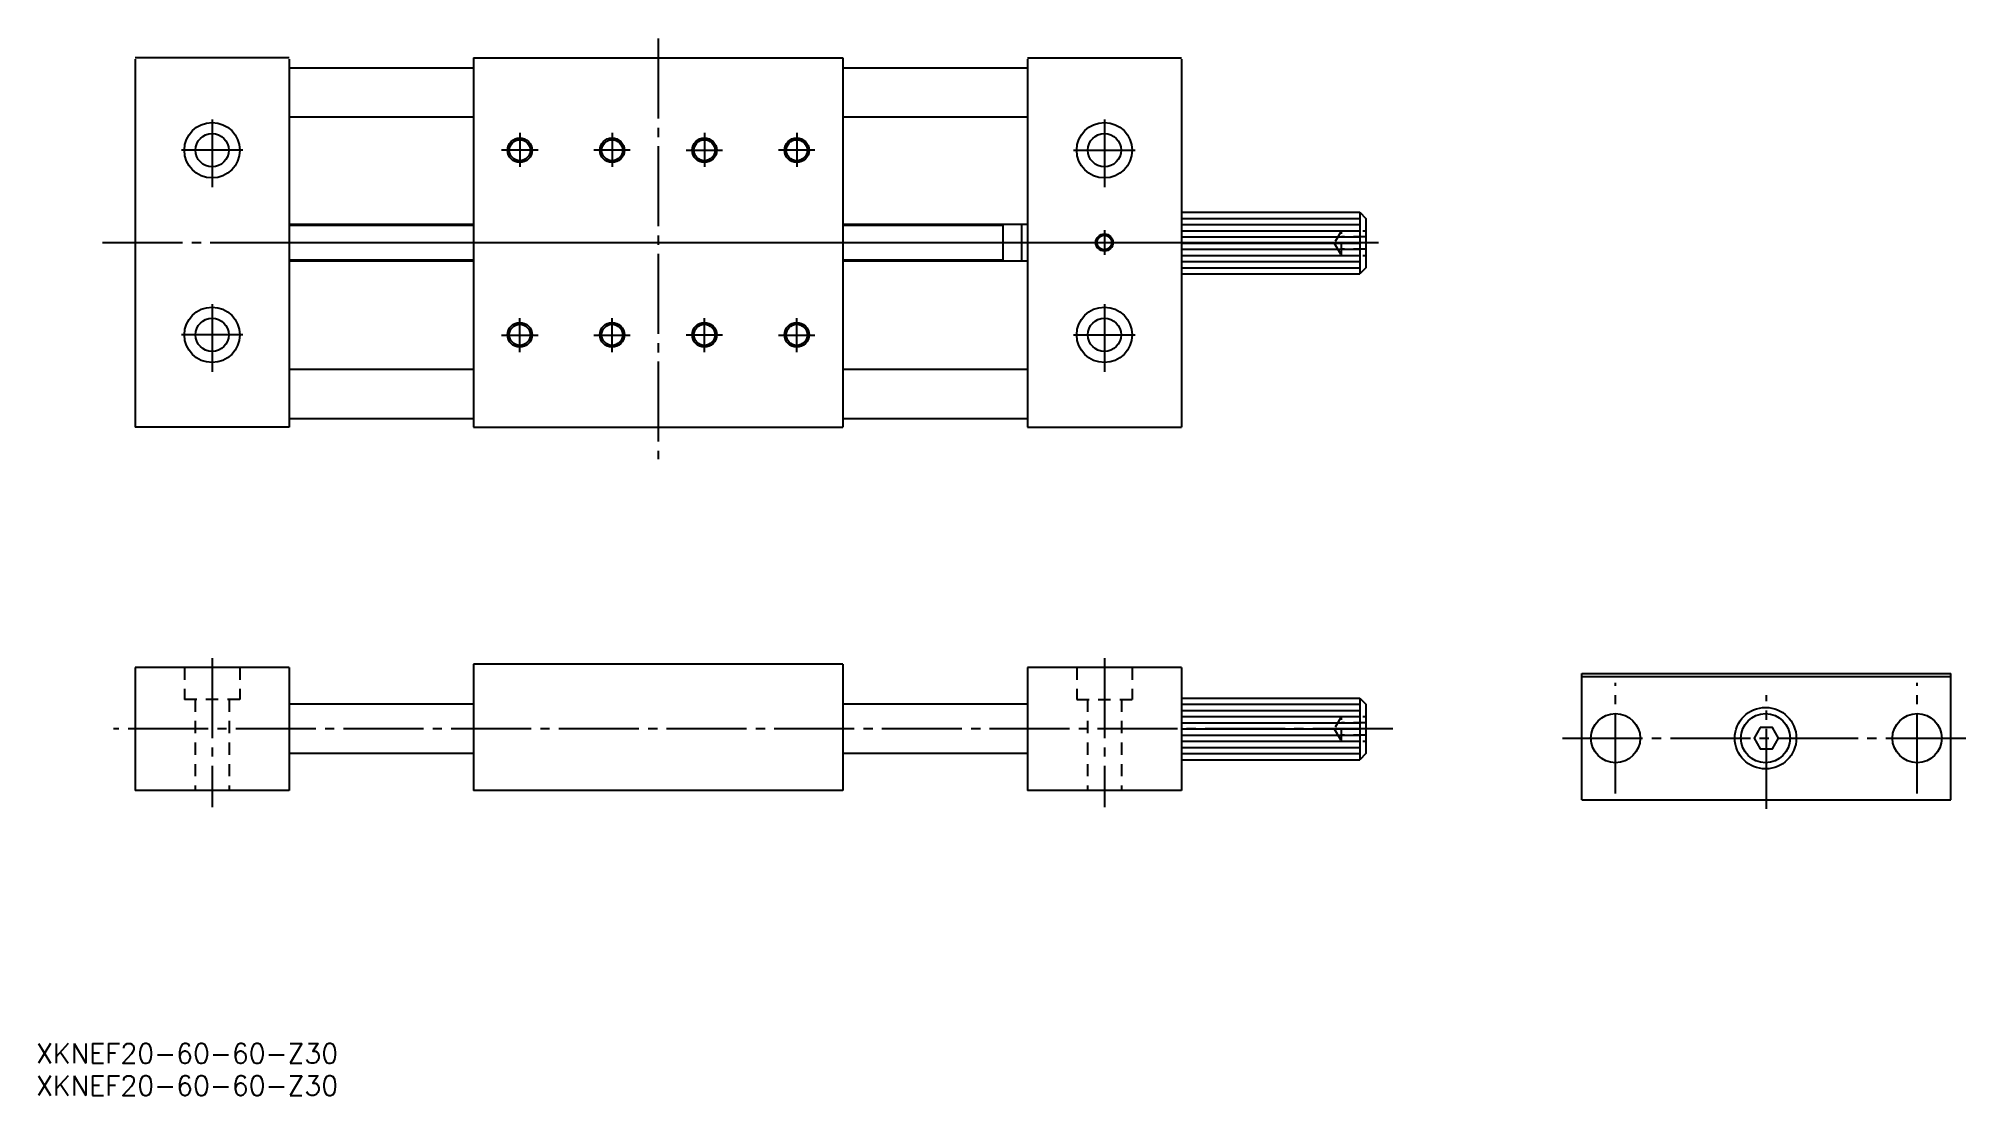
# Model space of a CAD drawing. Extents: x -6 to 308, y -3 to 169.
import ezdxf

# ---------------------------------------------------------------- set-up
doc = ezdxf.new("R2010")
doc.units = 0
doc.linetypes.add('CENTER', pattern=[17.5, 13, -1.5, 1.5, -1.5])
doc.linetypes.add('DASHED', pattern=[3.5, 2, -1.5])
doc.layers.get('0').update_dxf_attribs({"linetype": 'CONTINUOUS'})
doc.layers.add('CENTER', color=1, linetype='CENTER')
doc.styles.get("Standard").update_dxf_attribs({"font": 'txt.shx', "bigfont": 'extfont.shx'})

msp = doc.modelspace()

# ---------------------------------------------------------------- linework, layer by layer
at = {"color": 7, "linetype": 'CONTINUOUS'}
for p, q in [((35, 165.79), (10, 165.79)), ((10, 165.6), (10, 105.79)), ((35, 165.6), (35, 105.79)), ((35, 164.19), (65, 164.19)), ((65, 165.79), (125, 165.79)), ((65, 165.79), (65, 105.79)), ((125, 165.79), (125, 105.79)), ((125, 164.19), (155, 164.19)), ((155, 165.79), (180, 165.79)), ((155, 165.6), (155, 105.79)), ((180, 165.6), (180, 105.79)), ((35, 156.19), (65, 156.19)), ((125, 156.19), (155, 156.19)), ((35, 138.79), (65, 138.79)), ((125, 138.79), (151, 138.79)), ((151, 138.79), (151, 132.79)), ((151, 138.79), (155, 138.79)), ((154, 138.79), (154, 132.79)), ((180, 140.7), (209, 140.7)), ((209, 140.7), (210, 139.7)), ((209, 140.7), (209, 130.7)), ((210, 139.7), (210, 131.7)), ((35, 132.8), (65, 132.8)), ((125, 132.79), (151, 132.79)), ((151, 132.79), (155, 132.79)), ((180, 130.7), (209, 130.7)), ((210, 131.7), (209, 130.7)), ((35, 115.21), (65, 115.21)), ((125, 115.21), (155, 115.21)), ((35, 107.21), (65, 107.21)), ((125, 107.21), (155, 107.21)), ((35, 105.79), (10, 105.79)), ((65, 105.79), (125, 105.79)), ((155, 105.79), (180, 105.79)), ((35, 66.74), (10, 66.74)), ((10, 66.74), (10, 46.74)), ((35, 66.74), (35, 46.74)), ((125, 67.24), (65, 67.24)), ((65, 67.24), (65, 46.74)), ((125, 67.24), (125, 46.74)), ((180, 66.74), (155, 66.74)), ((155, 66.74), (155, 46.74)), ((180, 66.74), (180, 46.74)), ((245.06, 65.74), (305.06, 65.74)), ((245.06, 45.24), (245.06, 65.74)), ((245.06, 65.24), (305.06, 65.24)), ((305.06, 45.24), (305.06, 65.74)), ((65, 60.74), (35, 60.74)), ((155, 60.74), (125, 60.74)), ((180, 61.74), (209, 61.74)), ((209, 61.74), (210, 60.74)), ((209, 61.74), (209, 51.74)), ((210, 60.74), (210, 52.74)), ((65, 52.74), (35, 52.74)), ((155, 52.74), (125, 52.74)), ((180, 51.74), (209, 51.74)), ((210, 52.74), (209, 51.74)), ((35, 46.74), (10, 46.74)), ((125, 46.74), (65, 46.74)), ((180, 46.74), (155, 46.74)), ((245.06, 45.24), (305.06, 45.24))]:
    msp.add_line(p, q, dxfattribs=at)
at = {"color": 3, "linetype": 'CONTINUOUS'}
for p, q in [((35, 138.59), (65, 138.59)), ((125, 138.59), (151, 138.59)), ((180, 139.7), (209, 139.7)), ((180, 138.7), (209, 138.7)), ((180, 137.7), (209, 137.7)), ((180, 136.7), (209, 136.7)), ((180, 135.7), (209, 135.7)), ((35, 133), (65, 133)), ((125, 132.99), (151, 132.99)), ((180, 134.7), (209, 134.7)), ((180, 133.7), (209, 133.7)), ((180, 132.7), (209, 132.7)), ((180, 131.7), (209, 131.7)), ((180, 60.74), (209, 60.74)), ((180, 59.74), (209, 59.74)), ((180, 58.74), (209, 58.74)), ((180, 57.74), (209, 57.74)), ((180, 56.74), (209, 56.74)), ((180, 55.74), (209, 55.74)), ((180, 54.74), (209, 54.74)), ((180, 53.74), (209, 53.74)), ((180, 52.74), (209, 52.74))]:
    msp.add_line(p, q, dxfattribs=at)
at = {"color": 3, "linetype": 'DASHED'}
for p, q in [((206, 137.7), (204.85, 135.7)), ((204.85, 135.7), (206, 133.7)), ((206, 133.7), (206, 137.7)), ((206, 137.7), (210, 137.7)), ((210, 136.7), (206, 136.7)), ((210, 134.7), (206, 134.7)), ((206, 133.7), (210, 133.7)), ((18, 66.74), (18, 61.54)), ((27, 66.74), (27, 61.54)), ((163, 66.74), (163, 61.54)), ((172, 66.74), (172, 61.54)), ((27, 61.54), (18, 61.54)), ((19.75, 61.54), (19.75, 46.74)), ((25.25, 61.54), (25.25, 46.74)), ((163, 61.54), (172, 61.54)), ((164.75, 61.54), (164.75, 46.74)), ((170.25, 61.54), (170.25, 46.74)), ((206, 58.74), (204.85, 56.74)), ((204.85, 56.74), (206, 54.74)), ((206, 54.74), (206, 58.74)), ((206, 58.74), (210, 58.74)), ((210, 57.74), (206, 57.74)), ((210, 55.74), (206, 55.74)), ((206, 54.74), (210, 54.74))]:
    msp.add_line(p, q, dxfattribs=at)
at = {"color": 3, "linetype": 'CONTINUOUS'}
msp.add_lwpolyline([(274.06, 56.98), (273.06, 55.24), (274.06, 53.51), (276.06, 53.51), (277.06, 55.24), (276.06, 56.98)], close=True, dxfattribs=at)
for centre, radius in [((22.5, 150.79), 4.5), ((167.5, 150.79), 4.5), ((72.5, 150.79), 2), ((72.5, 150.79), 2), ((87.5, 150.79), 2), ((87.5, 150.79), 2), ((102.5, 150.79), 2), ((102.5, 150.79), 2), ((117.5, 150.79), 2), ((117.5, 150.79), 2), ((167.5, 135.79), 1.4), ((167.5, 135.79), 1.4), ((22.5, 120.79), 4.5), ((72.5, 120.79), 2), ((72.5, 120.79), 2), ((87.5, 120.79), 2), ((87.5, 120.79), 2), ((102.5, 120.79), 2), ((102.5, 120.79), 2), ((117.5, 120.79), 2), ((117.5, 120.79), 2), ((167.5, 120.79), 4.5)]:
    msp.add_circle(centre, radius, dxfattribs=at)
at = {"color": 7, "linetype": 'CONTINUOUS'}
for centre, radius in [((22.5, 150.79), 2.7), ((72.5, 150.79), 1.71), ((72.5, 150.79), 1.71), ((87.5, 150.79), 1.71), ((87.5, 150.79), 1.71), ((102.5, 150.79), 1.71), ((102.5, 150.79), 1.71), ((117.5, 150.79), 1.71), ((117.5, 150.79), 1.71), ((167.5, 150.79), 2.7), ((167.5, 135.79), 1.2), ((167.5, 135.79), 1.2), ((22.5, 120.79), 2.7), ((72.5, 120.79), 1.71), ((72.5, 120.79), 1.71), ((87.5, 120.79), 1.71), ((87.5, 120.79), 1.71), ((102.5, 120.79), 1.71), ((102.5, 120.79), 1.71), ((117.5, 120.79), 1.71), ((117.5, 120.79), 1.71), ((167.5, 120.79), 2.7), ((274.93, 55.24), 5), ((250.56, 55.24), 4), ((274.93, 55.24), 4), ((299.56, 55.24), 4)]:
    msp.add_circle(centre, radius, dxfattribs=at)
at = {"layer": 'CENTER', "color": 1, "linetype": 'CENTER'}
for p, q in [((95, 168.93), (95, 100.56)), ((22.5, 155.79), (22.5, 144.79)), ((167.5, 155.79), (167.5, 144.79)), ((27.5, 150.79), (17.5, 150.79)), ((69.55, 150.83), (75.46, 150.83)), ((72.5, 153.6), (72.5, 148.07)), ((84.55, 150.83), (90.46, 150.83)), ((87.5, 153.6), (87.5, 148.07)), ((99.55, 150.79), (105.46, 150.79)), ((102.5, 153.6), (102.5, 148.07)), ((114.55, 150.83), (120.46, 150.83)), ((117.5, 153.6), (117.5, 148.07)), ((162.5, 150.79), (172.5, 150.79)), ((4.71, 135.79), (212.03, 135.79)), ((35, 135.79), (212.03, 135.79)), ((165.5, 135.79), (169.5, 135.79)), ((167.5, 137.79), (167.5, 133.79)), ((22.5, 125.79), (22.5, 114.79)), ((167.5, 125.79), (167.5, 114.79)), ((72.5, 117.98), (72.5, 123.52)), ((87.5, 117.98), (87.5, 123.52)), ((102.5, 117.98), (102.5, 123.52)), ((117.5, 117.98), (117.5, 123.52)), ((27.5, 120.79), (17.5, 120.79)), ((69.55, 120.75), (75.46, 120.75)), ((84.55, 120.75), (90.46, 120.75)), ((99.55, 120.79), (105.46, 120.79)), ((114.55, 120.75), (120.46, 120.75)), ((162.5, 120.79), (172.5, 120.79)), ((22.5, 68.25), (22.5, 44.02)), ((167.5, 68.25), (167.5, 44.02)), ((250.56, 46.24), (250.56, 64.24)), ((299.56, 46.24), (299.56, 64.24)), ((275.06, 43.74), (275.06, 62.24)), ((214.35, 56.74), (6.5, 56.74)), ((241.96, 55.24), (307.89, 55.24))]:
    msp.add_line(p, q, dxfattribs=at)

# ---------------------------------------------------------------- texts
at = {"color": 7, "linetype": 'CONTINUOUS'}
for p in [(-6.11, 2.4), (-6.11, -2.82)]:
    msp.add_text('XKNEF20-60-60-Z30', height=3.2, dxfattribs=at).set_placement(p)

doc.saveas('drawing.dxf')
